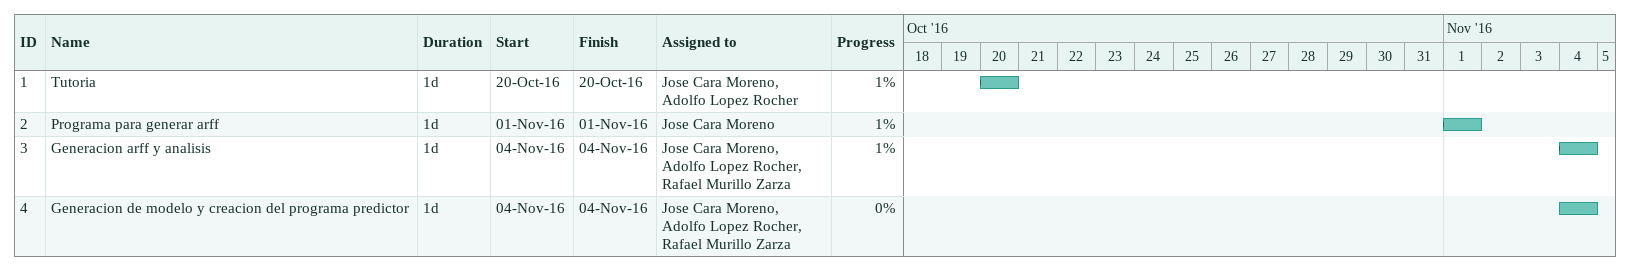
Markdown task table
| ID | Task | Duration | Start | Finish | Resources | % complete |
|---|---|---|---|---|---|---|
| 1 | Tutoria | 1d | 2016-10-20 | 2016-10-20 | Jose Cara Moreno, Adolfo Lopez Rocher | 1 |
| 2 | Programa para generar arff | 1d | 2016-11-01 | 2016-11-01 | Jose Cara Moreno | 1 |
| 3 | Generacion arff y analisis | 1d | 2016-11-04 | 2016-11-04 | Jose Cara Moreno, Adolfo Lopez Rocher, Rafael Murillo Zarza | 1 |
| 4 | Generacion de modelo y creacion del programa predictor | 1d | 2016-11-04 | 2016-11-04 | Jose Cara Moreno, Adolfo Lopez Rocher, Rafael Murillo Zarza | 0 |
